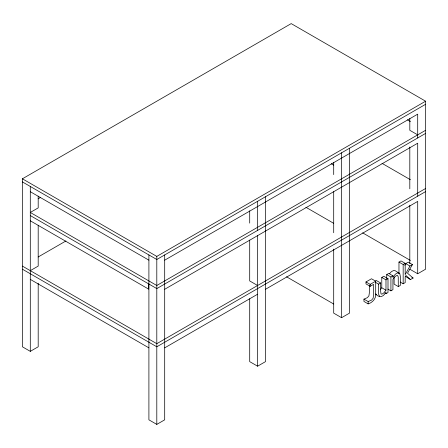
<?xml version="1.0" encoding="UTF-8"?>
<svg xmlns="http://www.w3.org/2000/svg" width="448" height="448" viewBox="0 0 448 448"><rect width="100%" height="100%" fill="white"/><g stroke="black" fill="none" stroke-linecap="round" stroke-linejoin="round"><path stroke-width="0.67" d="M404.779 265.328L405.726 263.609L408.24 262.158L412.44 264.583L407.512 273.213L413.101 278.04L410.452 279.569L405.261 276.231M412.44 264.583L409.926 266.034L405.188 274.618L405.188 263.334L400.988 260.91L398.966 262.074L398.966 273.778M380.632 289.318L381.78 287.767L381.78 277.435L383.802 276.27L388.002 278.695L388.002 292.533L385.98 293.698L384.782 293.003M381.78 277.435L385.98 279.86L385.98 290.192L383.634 293.098L382.172 294A2.195 1.266 -60 0 1 380.985 293.72L380.598 290.847L380.598 282.968L376.398 280.543L375.39 281.126M389.631 273.616L391.418 271.611L393.949 270.362L395.136 270.682L399.773 273.605L400.338 276.427L400.338 285.41L398.317 286.574L394.117 284.15L394.117 276.926M38.192 283.209L38.192 346.797L30.296 351.355L22.4 346.797L22.4 178.802L291.2 23.61L425.6 101.203L425.6 269.198L417.704 273.762L409.808 269.198M38.136 198.811L40.55 197.417M38.136 257.006L65.89 240.985M30.296 270.654L38.192 266.095L38.192 225.243M22.4 178.802L156.8 256.396L425.6 101.203M425.6 104.306L156.8 259.498L22.4 181.905M164.696 260.176L417.704 114.15L417.704 137.967M425.6 130.301L156.8 285.494L30.296 212.458L38.192 207.9L38.192 196.134M425.6 133.409L156.8 288.596L30.296 215.561M164.696 289.274L417.704 143.203L417.704 196.162M425.6 188.502L156.8 343.689L22.4 266.095M425.6 191.604L156.8 346.797L22.4 269.198M265.496 289.279L417.704 201.398L417.704 273.762M164.696 347.861L257.6 294.224M363.955 299.124L368.155 301.549L371.571 300.104L373.117 298.273L373.57 295.137L373.57 284.374L370.188 286.322L365.988 283.898L365.988 281.943L371.493 278.762L375.693 281.187L375.693 294.84C375.766 299.225 372.148 302.714 368.155 303.89L363.955 301.465L363.955 299.124L367.371 297.679L368.917 295.848L369.37 292.712L369.37 285.314M398.966 262.074L403.166 264.499L405.188 263.334M386.719 278.734L386.719 274.585L388.735 273.42L392.935 275.845L392.935 277.379C394.274 275.374 396.519 271.942 399.336 273.106M365.988 281.943L370.188 284.368L375.693 281.187M375.581 282.402L378.582 284.133L380.598 282.968M385.98 279.86L388.002 278.695M386.719 274.585L390.919 277.01L392.935 275.845M148.904 254.94L148.904 419.832L156.8 424.39L164.696 419.832L164.696 254.94M249.704 298.749L249.704 361.637L257.6 366.195L265.496 361.637L265.496 196.745M333.704 249.127L333.704 313.141L341.6 317.699L349.496 313.141L349.496 148.249M387.918 289.117L390.919 290.847L392.935 289.682L392.935 279.35L394.498 277.239A4.866 2.811 -60 0 1 396.726 275.554L397.639 275.537L398.238 276.965L398.317 286.574M400.17 282.038L403.166 283.774L405.188 282.61L405.188 276.825L405.978 275.475L410.452 279.569M376.673 294.308L375.463 294.062C379.831 298.469 383.365 296.811 385.98 292.158L385.98 293.698M407.417 119.806L410.441 121.554M417.704 134.859L409.808 130.301L409.808 118.569M381.998 163.33L410.441 179.749M331.302 163.738L333.726 165.138M362.634 232.848L410.441 260.45M405.726 263.609L409.926 266.034M305.894 207.267L333.732 223.339M411.902 277.346L413.101 278.04M381.78 287.767L385.98 290.192M286.53 276.786L333.732 304.041M257.6 285.494L249.704 280.935L249.704 240.083M30.296 191.699L148.904 260.176M30.296 220.797L148.736 289.178L148.736 283.942M30.296 279.384L148.904 347.861M379.663 296.486L378.65 294.364L378.582 284.133M409.808 147.006L409.808 188.815M409.808 205.19L409.808 263.637M403.166 264.499L403.166 283.774M390.919 277.01L390.919 290.847M370.188 284.368L370.188 286.322M368.155 301.549L368.155 303.89M341.6 152.807L341.6 317.699M333.704 162.35L333.704 174.619M333.704 191.643L333.704 232.753M257.6 201.303L257.6 230.401M257.6 235.637L257.6 366.195M249.704 210.846L249.704 223.115M156.8 256.396L156.8 424.39M30.296 186.396L30.296 351.355"/></g></svg>
